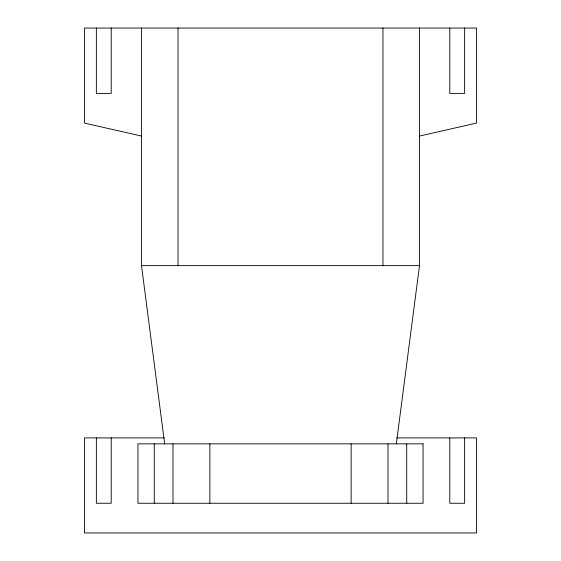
<?xml version="1.0" encoding="UTF-8"?>
<svg xmlns="http://www.w3.org/2000/svg" width="561" height="561" viewBox="0 0 561 561"><rect width="100%" height="100%" fill="white"/><g stroke="black" fill="none" stroke-linecap="round" stroke-linejoin="round"><path stroke-width="0.84" d="M396.332 443.849L419.495 265.648L419.495 28.05M419.418 136.071L476.52 123.09L476.52 28.05L84.48 28.05L84.48 123.09L141.582 136.071M141.505 28.05L141.505 265.648L419.495 265.648M164.247 437.91L84.48 437.91L84.48 532.95L476.52 532.95L476.52 437.91L396.753 437.91M141.505 265.648L164.668 443.849M464.641 28.05L464.641 93.392L449.789 93.392L449.789 28.05M464.641 437.91L464.641 503.252L449.789 503.252L449.789 437.91M406.725 443.849L406.725 503.252M388.009 443.849L388.009 503.252M382.967 28.05L382.967 265.648M351.144 443.849L351.144 503.252M209.856 443.849L209.856 503.252M178.033 28.05L178.033 265.648M172.991 443.849L172.991 503.252M154.275 443.849L154.275 503.252M111.211 28.05L111.211 93.392L96.359 93.392L96.359 28.05M111.211 437.91L111.211 503.252L96.359 503.252L96.359 437.91M423.057 443.849L137.943 443.849L137.943 503.252L423.057 503.252L423.057 443.849"/></g></svg>
